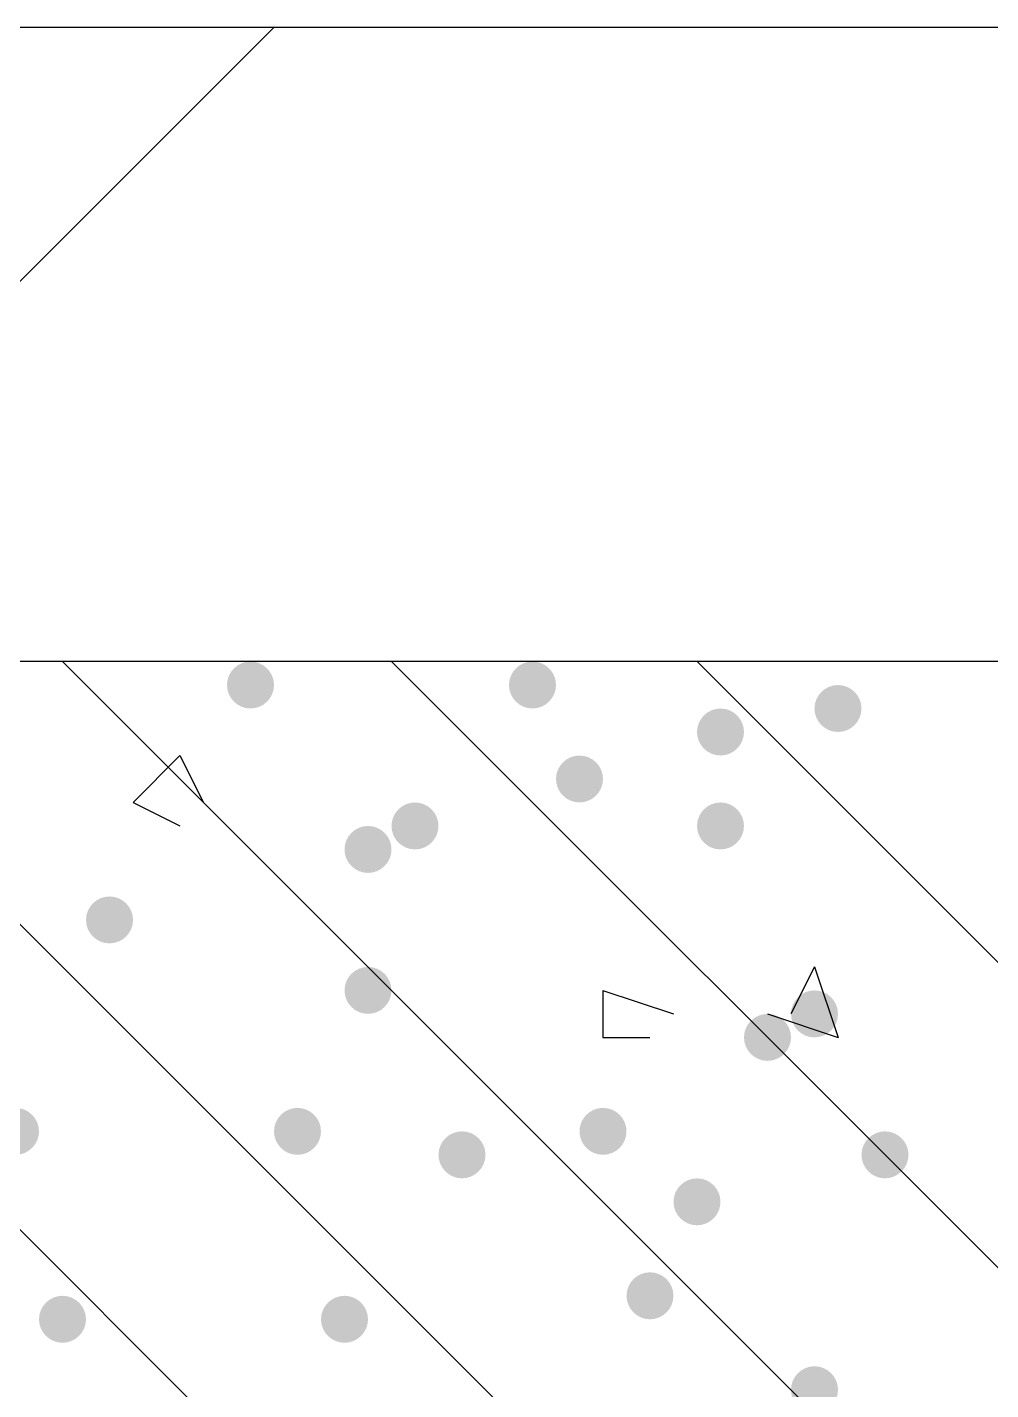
# Model space of a CAD drawing. Header units: inches. Extents: x 11 to 286, y 6 to 196.
# Drawn here: x 91.983 to 93.719, y 123.373 to 125.829 of the extents above; entities that cross this region are included whole.
import ezdxf

# ---------------------------------------------------------------- set-up
doc = ezdxf.new("R2010")
doc.units = ezdxf.units.IN
doc.header["$MEASUREMENT"] = 0
doc.layers.add('PDF_几何图形', color=7, linetype='Continuous')
doc.layers.add('PDF_实体填充', color=7, linetype='Continuous', true_color=0xffffff)

msp = doc.modelspace()

# ---------------------------------------------------------------- hatches: boundary and pattern name
at = {"layer": 'PDF_实体填充', "transparency": 33554559}
h = msp.add_hatch(color=7, dxfattribs=at)
edge = h.paths.add_edge_path(flags=0)
edge.add_spline(control_points=[(92.4278, 124.6434), (92.4278, 124.6202), (92.4087, 124.6011), (92.3854, 124.6011)], knot_values=[0, 0, 0, 0, 1, 1, 1, 1], degree=3, periodic=0)
edge.add_spline(control_points=[(92.3854, 124.6011), (92.3622, 124.6011), (92.3431, 124.6202), (92.3431, 124.6434)], knot_values=[0, 0, 0, 0, 1, 1, 1, 1], degree=3, periodic=0)
edge.add_line((92.3431, 124.6434), (92.3431, 124.6434))
edge.add_spline(control_points=[(92.3431, 124.6434), (92.3431, 124.6667), (92.3622, 124.6858), (92.3854, 124.6858)], knot_values=[0, 0, 0, 0, 1, 1, 1, 1], degree=3, periodic=0)
edge.add_spline(control_points=[(92.3854, 124.6858), (92.4087, 124.6858), (92.4278, 124.6667), (92.4278, 124.6434)], knot_values=[0, 0, 0, 0, 1, 1, 1, 1], degree=3, periodic=0)
edge.add_line((92.4278, 124.6434), (92.4278, 124.6434))
edge.add_line((92.4278, 124.6434), (92.4278, 124.6434))
h = msp.add_hatch(color=7, dxfattribs=at)
edge = h.paths.add_edge_path(flags=0)
edge.add_spline(control_points=[(92.9358, 124.6434), (92.9358, 124.6202), (92.9167, 124.6011), (92.8934, 124.6011)], knot_values=[0, 0, 0, 0, 1, 1, 1, 1], degree=3, periodic=0)
edge.add_spline(control_points=[(92.8934, 124.6011), (92.8702, 124.6011), (92.8511, 124.6202), (92.8511, 124.6434)], knot_values=[0, 0, 0, 0, 1, 1, 1, 1], degree=3, periodic=0)
edge.add_line((92.8511, 124.6434), (92.8511, 124.6434))
edge.add_spline(control_points=[(92.8511, 124.6434), (92.8511, 124.6667), (92.8702, 124.6858), (92.8934, 124.6858)], knot_values=[0, 0, 0, 0, 1, 1, 1, 1], degree=3, periodic=0)
edge.add_spline(control_points=[(92.8934, 124.6858), (92.9167, 124.6858), (92.9358, 124.6667), (92.9358, 124.6434)], knot_values=[0, 0, 0, 0, 1, 1, 1, 1], degree=3, periodic=0)
edge.add_line((92.9358, 124.6434), (92.9358, 124.6434))
edge.add_line((92.9358, 124.6434), (92.9358, 124.6434))
h = msp.add_hatch(color=7, dxfattribs=at)
edge = h.paths.add_edge_path(flags=0)
edge.add_spline(control_points=[(93.4861, 124.6011), (93.4861, 124.5778), (93.4671, 124.5588), (93.4438, 124.5588)], knot_values=[0, 0, 0, 0, 1, 1, 1, 1], degree=3, periodic=0)
edge.add_spline(control_points=[(93.4438, 124.5588), (93.4205, 124.5588), (93.4014, 124.5778), (93.4014, 124.6011)], knot_values=[0, 0, 0, 0, 1, 1, 1, 1], degree=3, periodic=0)
edge.add_line((93.4014, 124.6011), (93.4014, 124.6011))
edge.add_spline(control_points=[(93.4014, 124.6011), (93.4014, 124.6244), (93.4205, 124.6434), (93.4438, 124.6434)], knot_values=[0, 0, 0, 0, 1, 1, 1, 1], degree=3, periodic=0)
edge.add_spline(control_points=[(93.4438, 124.6434), (93.4671, 124.6434), (93.4861, 124.6244), (93.4861, 124.6011)], knot_values=[0, 0, 0, 0, 1, 1, 1, 1], degree=3, periodic=0)
edge.add_line((93.4861, 124.6011), (93.4861, 124.6011))
edge.add_line((93.4861, 124.6011), (93.4861, 124.6011))
h = msp.add_hatch(color=7, dxfattribs=at)
edge = h.paths.add_edge_path(flags=0)
edge.add_spline(control_points=[(93.2744, 124.5588), (93.2744, 124.5355), (93.2554, 124.5164), (93.2321, 124.5164)], knot_values=[0, 0, 0, 0, 1, 1, 1, 1], degree=3, periodic=0)
edge.add_spline(control_points=[(93.2321, 124.5164), (93.2088, 124.5164), (93.1898, 124.5355), (93.1898, 124.5588)], knot_values=[0, 0, 0, 0, 1, 1, 1, 1], degree=3, periodic=0)
edge.add_line((93.1898, 124.5588), (93.1898, 124.5588))
edge.add_spline(control_points=[(93.1898, 124.5588), (93.1898, 124.5821), (93.2088, 124.6011), (93.2321, 124.6011)], knot_values=[0, 0, 0, 0, 1, 1, 1, 1], degree=3, periodic=0)
edge.add_spline(control_points=[(93.2321, 124.6011), (93.2554, 124.6011), (93.2744, 124.5821), (93.2744, 124.5588)], knot_values=[0, 0, 0, 0, 1, 1, 1, 1], degree=3, periodic=0)
edge.add_line((93.2744, 124.5588), (93.2744, 124.5588))
edge.add_line((93.2744, 124.5588), (93.2744, 124.5588))
h = msp.add_hatch(color=7, dxfattribs=at)
edge = h.paths.add_edge_path(flags=0)
edge.add_spline(control_points=[(93.0204, 124.4741), (93.0204, 124.4508), (93.0014, 124.4318), (92.9781, 124.4318)], knot_values=[0, 0, 0, 0, 1, 1, 1, 1], degree=3, periodic=0)
edge.add_spline(control_points=[(92.9781, 124.4318), (92.9548, 124.4318), (92.9358, 124.4508), (92.9358, 124.4741)], knot_values=[0, 0, 0, 0, 1, 1, 1, 1], degree=3, periodic=0)
edge.add_line((92.9358, 124.4741), (92.9358, 124.4741))
edge.add_spline(control_points=[(92.9358, 124.4741), (92.9358, 124.4974), (92.9548, 124.5164), (92.9781, 124.5164)], knot_values=[0, 0, 0, 0, 1, 1, 1, 1], degree=3, periodic=0)
edge.add_spline(control_points=[(92.9781, 124.5164), (93.0014, 124.5164), (93.0204, 124.4974), (93.0204, 124.4741)], knot_values=[0, 0, 0, 0, 1, 1, 1, 1], degree=3, periodic=0)
edge.add_line((93.0204, 124.4741), (93.0204, 124.4741))
edge.add_line((93.0204, 124.4741), (93.0204, 124.4741))
h = msp.add_hatch(color=7, dxfattribs=at)
edge = h.paths.add_edge_path(flags=0)
edge.add_spline(control_points=[(92.7241, 124.3894), (92.7241, 124.3662), (92.7051, 124.3471), (92.6818, 124.3471)], knot_values=[0, 0, 0, 0, 1, 1, 1, 1], degree=3, periodic=0)
edge.add_spline(control_points=[(92.6818, 124.3471), (92.6585, 124.3471), (92.6394, 124.3662), (92.6394, 124.3894)], knot_values=[0, 0, 0, 0, 1, 1, 1, 1], degree=3, periodic=0)
edge.add_line((92.6394, 124.3894), (92.6394, 124.3894))
edge.add_spline(control_points=[(92.6394, 124.3894), (92.6394, 124.4127), (92.6585, 124.4318), (92.6818, 124.4318)], knot_values=[0, 0, 0, 0, 1, 1, 1, 1], degree=3, periodic=0)
edge.add_spline(control_points=[(92.6818, 124.4318), (92.7051, 124.4318), (92.7241, 124.4127), (92.7241, 124.3894)], knot_values=[0, 0, 0, 0, 1, 1, 1, 1], degree=3, periodic=0)
edge.add_line((92.7241, 124.3894), (92.7241, 124.3894))
edge.add_line((92.7241, 124.3894), (92.7241, 124.3894))
h = msp.add_hatch(color=7, dxfattribs=at)
edge = h.paths.add_edge_path(flags=0)
edge.add_spline(control_points=[(93.2744, 124.3894), (93.2744, 124.3662), (93.2554, 124.3471), (93.2321, 124.3471)], knot_values=[0, 0, 0, 0, 1, 1, 1, 1], degree=3, periodic=0)
edge.add_spline(control_points=[(93.2321, 124.3471), (93.2088, 124.3471), (93.1898, 124.3662), (93.1898, 124.3894)], knot_values=[0, 0, 0, 0, 1, 1, 1, 1], degree=3, periodic=0)
edge.add_line((93.1898, 124.3894), (93.1898, 124.3894))
edge.add_spline(control_points=[(93.1898, 124.3894), (93.1898, 124.4127), (93.2088, 124.4318), (93.2321, 124.4318)], knot_values=[0, 0, 0, 0, 1, 1, 1, 1], degree=3, periodic=0)
edge.add_spline(control_points=[(93.2321, 124.4318), (93.2554, 124.4318), (93.2744, 124.4127), (93.2744, 124.3894)], knot_values=[0, 0, 0, 0, 1, 1, 1, 1], degree=3, periodic=0)
edge.add_line((93.2744, 124.3894), (93.2744, 124.3894))
edge.add_line((93.2744, 124.3894), (93.2744, 124.3894))
h = msp.add_hatch(color=7, dxfattribs=at)
edge = h.paths.add_edge_path(flags=0)
edge.add_spline(control_points=[(92.6394, 124.3471), (92.6394, 124.3238), (92.6204, 124.3048), (92.5971, 124.3048)], knot_values=[0, 0, 0, 0, 1, 1, 1, 1], degree=3, periodic=0)
edge.add_spline(control_points=[(92.5971, 124.3048), (92.5738, 124.3048), (92.5548, 124.3238), (92.5548, 124.3471)], knot_values=[0, 0, 0, 0, 1, 1, 1, 1], degree=3, periodic=0)
edge.add_line((92.5548, 124.3471), (92.5548, 124.3471))
edge.add_spline(control_points=[(92.5548, 124.3471), (92.5548, 124.3704), (92.5738, 124.3894), (92.5971, 124.3894)], knot_values=[0, 0, 0, 0, 1, 1, 1, 1], degree=3, periodic=0)
edge.add_spline(control_points=[(92.5971, 124.3894), (92.6204, 124.3894), (92.6394, 124.3704), (92.6394, 124.3471)], knot_values=[0, 0, 0, 0, 1, 1, 1, 1], degree=3, periodic=0)
edge.add_line((92.6394, 124.3471), (92.6394, 124.3471))
edge.add_line((92.6394, 124.3471), (92.6394, 124.3471))
h = msp.add_hatch(color=7, dxfattribs=at)
edge = h.paths.add_edge_path(flags=0)
edge.add_spline(control_points=[(92.1738, 124.2201), (92.1738, 124.1968), (92.1547, 124.1778), (92.1314, 124.1778)], knot_values=[0, 0, 0, 0, 1, 1, 1, 1], degree=3, periodic=0)
edge.add_spline(control_points=[(92.1314, 124.1778), (92.1082, 124.1778), (92.0891, 124.1968), (92.0891, 124.2201)], knot_values=[0, 0, 0, 0, 1, 1, 1, 1], degree=3, periodic=0)
edge.add_line((92.0891, 124.2201), (92.0891, 124.2201))
edge.add_spline(control_points=[(92.0891, 124.2201), (92.0891, 124.2434), (92.1082, 124.2624), (92.1314, 124.2624)], knot_values=[0, 0, 0, 0, 1, 1, 1, 1], degree=3, periodic=0)
edge.add_spline(control_points=[(92.1314, 124.2624), (92.1547, 124.2624), (92.1738, 124.2434), (92.1738, 124.2201)], knot_values=[0, 0, 0, 0, 1, 1, 1, 1], degree=3, periodic=0)
edge.add_line((92.1738, 124.2201), (92.1738, 124.2201))
edge.add_line((92.1738, 124.2201), (92.1738, 124.2201))
h = msp.add_hatch(color=7, dxfattribs=at)
edge = h.paths.add_edge_path(flags=0)
edge.add_spline(control_points=[(92.6394, 124.0931), (92.6394, 124.0698), (92.6204, 124.0508), (92.5971, 124.0508)], knot_values=[0, 0, 0, 0, 1, 1, 1, 1], degree=3, periodic=0)
edge.add_spline(control_points=[(92.5971, 124.0508), (92.5738, 124.0508), (92.5548, 124.0698), (92.5548, 124.0931)], knot_values=[0, 0, 0, 0, 1, 1, 1, 1], degree=3, periodic=0)
edge.add_line((92.5548, 124.0931), (92.5548, 124.0931))
edge.add_spline(control_points=[(92.5548, 124.0931), (92.5548, 124.1164), (92.5738, 124.1354), (92.5971, 124.1354)], knot_values=[0, 0, 0, 0, 1, 1, 1, 1], degree=3, periodic=0)
edge.add_spline(control_points=[(92.5971, 124.1354), (92.6204, 124.1354), (92.6394, 124.1164), (92.6394, 124.0931)], knot_values=[0, 0, 0, 0, 1, 1, 1, 1], degree=3, periodic=0)
edge.add_line((92.6394, 124.0931), (92.6394, 124.0931))
edge.add_line((92.6394, 124.0931), (92.6394, 124.0931))
h = msp.add_hatch(color=7, dxfattribs=at)
edge = h.paths.add_edge_path(flags=0)
edge.add_spline(control_points=[(93.4438, 124.0508), (93.4438, 124.0275), (93.4247, 124.0084), (93.4014, 124.0084)], knot_values=[0, 0, 0, 0, 1, 1, 1, 1], degree=3, periodic=0)
edge.add_spline(control_points=[(93.4014, 124.0084), (93.3782, 124.0084), (93.3591, 124.0275), (93.3591, 124.0508)], knot_values=[0, 0, 0, 0, 1, 1, 1, 1], degree=3, periodic=0)
edge.add_line((93.3591, 124.0508), (93.3591, 124.0508))
edge.add_spline(control_points=[(93.3591, 124.0508), (93.3591, 124.0741), (93.3782, 124.0931), (93.4014, 124.0931)], knot_values=[0, 0, 0, 0, 1, 1, 1, 1], degree=3, periodic=0)
edge.add_spline(control_points=[(93.4014, 124.0931), (93.4247, 124.0931), (93.4438, 124.0741), (93.4438, 124.0508)], knot_values=[0, 0, 0, 0, 1, 1, 1, 1], degree=3, periodic=0)
edge.add_line((93.4438, 124.0508), (93.4438, 124.0508))
edge.add_line((93.4438, 124.0508), (93.4438, 124.0508))
h = msp.add_hatch(color=7, dxfattribs=at)
edge = h.paths.add_edge_path(flags=0)
edge.add_spline(control_points=[(93.3591, 124.0084), (93.3591, 123.9852), (93.3401, 123.9661), (93.3168, 123.9661)], knot_values=[0, 0, 0, 0, 1, 1, 1, 1], degree=3, periodic=0)
edge.add_spline(control_points=[(93.3168, 123.9661), (93.2935, 123.9661), (93.2744, 123.9852), (93.2744, 124.0084)], knot_values=[0, 0, 0, 0, 1, 1, 1, 1], degree=3, periodic=0)
edge.add_line((93.2744, 124.0084), (93.2744, 124.0084))
edge.add_spline(control_points=[(93.2744, 124.0084), (93.2744, 124.0317), (93.2935, 124.0508), (93.3168, 124.0508)], knot_values=[0, 0, 0, 0, 1, 1, 1, 1], degree=3, periodic=0)
edge.add_spline(control_points=[(93.3168, 124.0508), (93.3401, 124.0508), (93.3591, 124.0317), (93.3591, 124.0084)], knot_values=[0, 0, 0, 0, 1, 1, 1, 1], degree=3, periodic=0)
edge.add_line((93.3591, 124.0084), (93.3591, 124.0084))
edge.add_line((93.3591, 124.0084), (93.3591, 124.0084))
h = msp.add_hatch(color=7, dxfattribs=at)
edge = h.paths.add_edge_path(flags=0)
edge.add_spline(control_points=[(92.0044, 123.8391), (92.0044, 123.8158), (91.9854, 123.7968), (91.9621, 123.7968)], knot_values=[0, 0, 0, 0, 1, 1, 1, 1], degree=3, periodic=0)
edge.add_spline(control_points=[(91.9621, 123.7968), (91.9388, 123.7968), (91.9198, 123.8158), (91.9198, 123.8391)], knot_values=[0, 0, 0, 0, 1, 1, 1, 1], degree=3, periodic=0)
edge.add_line((91.9198, 123.8391), (91.9198, 123.8391))
edge.add_spline(control_points=[(91.9198, 123.8391), (91.9198, 123.8624), (91.9388, 123.8814), (91.9621, 123.8814)], knot_values=[0, 0, 0, 0, 1, 1, 1, 1], degree=3, periodic=0)
edge.add_spline(control_points=[(91.9621, 123.8814), (91.9854, 123.8814), (92.0044, 123.8624), (92.0044, 123.8391)], knot_values=[0, 0, 0, 0, 1, 1, 1, 1], degree=3, periodic=0)
edge.add_line((92.0044, 123.8391), (92.0044, 123.8391))
edge.add_line((92.0044, 123.8391), (92.0044, 123.8391))
h = msp.add_hatch(color=7, dxfattribs=at)
edge = h.paths.add_edge_path(flags=0)
edge.add_spline(control_points=[(92.5124, 123.8391), (92.5124, 123.8158), (92.4934, 123.7968), (92.4701, 123.7968)], knot_values=[0, 0, 0, 0, 1, 1, 1, 1], degree=3, periodic=0)
edge.add_spline(control_points=[(92.4701, 123.7968), (92.4468, 123.7968), (92.4278, 123.8158), (92.4278, 123.8391)], knot_values=[0, 0, 0, 0, 1, 1, 1, 1], degree=3, periodic=0)
edge.add_line((92.4278, 123.8391), (92.4278, 123.8391))
edge.add_spline(control_points=[(92.4278, 123.8391), (92.4278, 123.8624), (92.4468, 123.8814), (92.4701, 123.8814)], knot_values=[0, 0, 0, 0, 1, 1, 1, 1], degree=3, periodic=0)
edge.add_spline(control_points=[(92.4701, 123.8814), (92.4934, 123.8814), (92.5124, 123.8624), (92.5124, 123.8391)], knot_values=[0, 0, 0, 0, 1, 1, 1, 1], degree=3, periodic=0)
edge.add_line((92.5124, 123.8391), (92.5124, 123.8391))
edge.add_line((92.5124, 123.8391), (92.5124, 123.8391))
h = msp.add_hatch(color=7, dxfattribs=at)
edge = h.paths.add_edge_path(flags=0)
edge.add_spline(control_points=[(93.0628, 123.8391), (93.0628, 123.8158), (93.0437, 123.7968), (93.0204, 123.7968)], knot_values=[0, 0, 0, 0, 1, 1, 1, 1], degree=3, periodic=0)
edge.add_spline(control_points=[(93.0204, 123.7968), (92.9972, 123.7968), (92.9781, 123.8158), (92.9781, 123.8391)], knot_values=[0, 0, 0, 0, 1, 1, 1, 1], degree=3, periodic=0)
edge.add_line((92.9781, 123.8391), (92.9781, 123.8391))
edge.add_spline(control_points=[(92.9781, 123.8391), (92.9781, 123.8624), (92.9972, 123.8814), (93.0204, 123.8814)], knot_values=[0, 0, 0, 0, 1, 1, 1, 1], degree=3, periodic=0)
edge.add_spline(control_points=[(93.0204, 123.8814), (93.0437, 123.8814), (93.0628, 123.8624), (93.0628, 123.8391)], knot_values=[0, 0, 0, 0, 1, 1, 1, 1], degree=3, periodic=0)
edge.add_line((93.0628, 123.8391), (93.0628, 123.8391))
edge.add_line((93.0628, 123.8391), (93.0628, 123.8391))
h = msp.add_hatch(color=7, dxfattribs=at)
edge = h.paths.add_edge_path(flags=0)
edge.add_spline(control_points=[(92.8088, 123.7968), (92.8088, 123.7735), (92.7897, 123.7544), (92.7664, 123.7544)], knot_values=[0, 0, 0, 0, 1, 1, 1, 1], degree=3, periodic=0)
edge.add_spline(control_points=[(92.7664, 123.7544), (92.7432, 123.7544), (92.7241, 123.7735), (92.7241, 123.7968)], knot_values=[0, 0, 0, 0, 1, 1, 1, 1], degree=3, periodic=0)
edge.add_line((92.7241, 123.7968), (92.7241, 123.7968))
edge.add_spline(control_points=[(92.7241, 123.7968), (92.7241, 123.8201), (92.7432, 123.8391), (92.7664, 123.8391)], knot_values=[0, 0, 0, 0, 1, 1, 1, 1], degree=3, periodic=0)
edge.add_spline(control_points=[(92.7664, 123.8391), (92.7897, 123.8391), (92.8088, 123.8201), (92.8088, 123.7968)], knot_values=[0, 0, 0, 0, 1, 1, 1, 1], degree=3, periodic=0)
edge.add_line((92.8088, 123.7968), (92.8088, 123.7968))
edge.add_line((92.8088, 123.7968), (92.8088, 123.7968))
h = msp.add_hatch(color=7, dxfattribs=at)
edge = h.paths.add_edge_path(flags=0)
edge.add_spline(control_points=[(93.5708, 123.7968), (93.5708, 123.7735), (93.5517, 123.7544), (93.5284, 123.7544)], knot_values=[0, 0, 0, 0, 1, 1, 1, 1], degree=3, periodic=0)
edge.add_spline(control_points=[(93.5284, 123.7544), (93.5052, 123.7544), (93.4861, 123.7735), (93.4861, 123.7968)], knot_values=[0, 0, 0, 0, 1, 1, 1, 1], degree=3, periodic=0)
edge.add_line((93.4861, 123.7968), (93.4861, 123.7968))
edge.add_spline(control_points=[(93.4861, 123.7968), (93.4861, 123.8201), (93.5052, 123.8391), (93.5284, 123.8391)], knot_values=[0, 0, 0, 0, 1, 1, 1, 1], degree=3, periodic=0)
edge.add_spline(control_points=[(93.5284, 123.8391), (93.5517, 123.8391), (93.5708, 123.8201), (93.5708, 123.7968)], knot_values=[0, 0, 0, 0, 1, 1, 1, 1], degree=3, periodic=0)
edge.add_line((93.5708, 123.7968), (93.5708, 123.7968))
edge.add_line((93.5708, 123.7968), (93.5708, 123.7968))
h = msp.add_hatch(color=7, dxfattribs=at)
edge = h.paths.add_edge_path(flags=0)
edge.add_spline(control_points=[(93.2321, 123.7121), (93.2321, 123.6888), (93.2131, 123.6698), (93.1898, 123.6698)], knot_values=[0, 0, 0, 0, 1, 1, 1, 1], degree=3, periodic=0)
edge.add_spline(control_points=[(93.1898, 123.6698), (93.1665, 123.6698), (93.1474, 123.6888), (93.1474, 123.7121)], knot_values=[0, 0, 0, 0, 1, 1, 1, 1], degree=3, periodic=0)
edge.add_line((93.1474, 123.7121), (93.1474, 123.7121))
edge.add_spline(control_points=[(93.1474, 123.7121), (93.1474, 123.7354), (93.1665, 123.7544), (93.1898, 123.7544)], knot_values=[0, 0, 0, 0, 1, 1, 1, 1], degree=3, periodic=0)
edge.add_spline(control_points=[(93.1898, 123.7544), (93.2131, 123.7544), (93.2321, 123.7354), (93.2321, 123.7121)], knot_values=[0, 0, 0, 0, 1, 1, 1, 1], degree=3, periodic=0)
edge.add_line((93.2321, 123.7121), (93.2321, 123.7121))
edge.add_line((93.2321, 123.7121), (93.2321, 123.7121))
h = msp.add_hatch(color=7, dxfattribs=at)
edge = h.paths.add_edge_path(flags=0)
edge.add_spline(control_points=[(93.1474, 123.5428), (93.1474, 123.5195), (93.1284, 123.5004), (93.1051, 123.5004)], knot_values=[0, 0, 0, 0, 1, 1, 1, 1], degree=3, periodic=0)
edge.add_spline(control_points=[(93.1051, 123.5004), (93.0818, 123.5004), (93.0628, 123.5195), (93.0628, 123.5428)], knot_values=[0, 0, 0, 0, 1, 1, 1, 1], degree=3, periodic=0)
edge.add_line((93.0628, 123.5428), (93.0628, 123.5428))
edge.add_spline(control_points=[(93.0628, 123.5428), (93.0628, 123.5661), (93.0818, 123.5851), (93.1051, 123.5851)], knot_values=[0, 0, 0, 0, 1, 1, 1, 1], degree=3, periodic=0)
edge.add_spline(control_points=[(93.1051, 123.5851), (93.1284, 123.5851), (93.1474, 123.5661), (93.1474, 123.5428)], knot_values=[0, 0, 0, 0, 1, 1, 1, 1], degree=3, periodic=0)
edge.add_line((93.1474, 123.5428), (93.1474, 123.5428))
edge.add_line((93.1474, 123.5428), (93.1474, 123.5428))
h = msp.add_hatch(color=7, dxfattribs=at)
edge = h.paths.add_edge_path(flags=0)
edge.add_spline(control_points=[(92.0891, 123.5004), (92.0891, 123.4772), (92.0701, 123.4581), (92.0468, 123.4581)], knot_values=[0, 0, 0, 0, 1, 1, 1, 1], degree=3, periodic=0)
edge.add_spline(control_points=[(92.0468, 123.4581), (92.0235, 123.4581), (92.0044, 123.4772), (92.0044, 123.5004)], knot_values=[0, 0, 0, 0, 1, 1, 1, 1], degree=3, periodic=0)
edge.add_line((92.0044, 123.5004), (92.0044, 123.5004))
edge.add_spline(control_points=[(92.0044, 123.5004), (92.0044, 123.5237), (92.0235, 123.5428), (92.0468, 123.5428)], knot_values=[0, 0, 0, 0, 1, 1, 1, 1], degree=3, periodic=0)
edge.add_spline(control_points=[(92.0468, 123.5428), (92.0701, 123.5428), (92.0891, 123.5237), (92.0891, 123.5004)], knot_values=[0, 0, 0, 0, 1, 1, 1, 1], degree=3, periodic=0)
edge.add_line((92.0891, 123.5004), (92.0891, 123.5004))
edge.add_line((92.0891, 123.5004), (92.0891, 123.5004))
h = msp.add_hatch(color=7, dxfattribs=at)
edge = h.paths.add_edge_path(flags=0)
edge.add_spline(control_points=[(92.5971, 123.5004), (92.5971, 123.4772), (92.5781, 123.4581), (92.5548, 123.4581)], knot_values=[0, 0, 0, 0, 1, 1, 1, 1], degree=3, periodic=0)
edge.add_spline(control_points=[(92.5548, 123.4581), (92.5315, 123.4581), (92.5124, 123.4772), (92.5124, 123.5004)], knot_values=[0, 0, 0, 0, 1, 1, 1, 1], degree=3, periodic=0)
edge.add_line((92.5124, 123.5004), (92.5124, 123.5004))
edge.add_spline(control_points=[(92.5124, 123.5004), (92.5124, 123.5237), (92.5315, 123.5428), (92.5548, 123.5428)], knot_values=[0, 0, 0, 0, 1, 1, 1, 1], degree=3, periodic=0)
edge.add_spline(control_points=[(92.5548, 123.5428), (92.5781, 123.5428), (92.5971, 123.5237), (92.5971, 123.5004)], knot_values=[0, 0, 0, 0, 1, 1, 1, 1], degree=3, periodic=0)
edge.add_line((92.5971, 123.5004), (92.5971, 123.5004))
edge.add_line((92.5971, 123.5004), (92.5971, 123.5004))
h = msp.add_hatch(color=7, dxfattribs=at)
edge = h.paths.add_edge_path(flags=0)
edge.add_spline(control_points=[(93.4438, 123.3734), (93.4438, 123.3502), (93.4247, 123.3311), (93.4014, 123.3311)], knot_values=[0, 0, 0, 0, 1, 1, 1, 1], degree=3, periodic=0)
edge.add_spline(control_points=[(93.4014, 123.3311), (93.3782, 123.3311), (93.3591, 123.3502), (93.3591, 123.3734)], knot_values=[0, 0, 0, 0, 1, 1, 1, 1], degree=3, periodic=0)
edge.add_line((93.3591, 123.3734), (93.3591, 123.3734))
edge.add_spline(control_points=[(93.3591, 123.3734), (93.3591, 123.3967), (93.3782, 123.4158), (93.4014, 123.4158)], knot_values=[0, 0, 0, 0, 1, 1, 1, 1], degree=3, periodic=0)
edge.add_spline(control_points=[(93.4014, 123.4158), (93.4247, 123.4158), (93.4438, 123.3967), (93.4438, 123.3734)], knot_values=[0, 0, 0, 0, 1, 1, 1, 1], degree=3, periodic=0)
edge.add_line((93.4438, 123.3734), (93.4438, 123.3734))
edge.add_line((93.4438, 123.3734), (93.4438, 123.3734))

# ---------------------------------------------------------------- linework, layer by layer
at = {"layer": 'PDF_几何图形'}
for p, q in [((122.9078, 124.6858), (68.6788, 124.6858)), ((90.9461, 124.6858), (93.0628, 122.5691)), ((91.4964, 124.6858), (93.6131, 122.5691)), ((92.0468, 124.6858), (94.1634, 122.5691)), ((92.6394, 124.6858), (94.7561, 122.5691)), ((93.1898, 124.6858), (95.3064, 122.5691)), ((92.2584, 124.5164), (92.1738, 124.4318)), ((92.2584, 124.5164), (92.3008, 124.4318)), ((92.1738, 124.4318), (92.2584, 124.3894)), ((93.4014, 124.1354), (93.3591, 124.0508)), ((93.4014, 124.1354), (93.4438, 124.0084)), ((93.0204, 124.0931), (93.1474, 124.0508)), ((93.0204, 124.0931), (93.0204, 124.0084)), ((93.3168, 124.0508), (93.4438, 124.0084)), ((93.0204, 124.0084), (93.1051, 124.0084))]:
    msp.add_line(p, q, dxfattribs=at)
msp.add_lwpolyline([(92.4278, 125.8288), (91.2848, 124.6858), (90.1418, 125.8288), (99.5821, 125.8288)], dxfattribs=at)

doc.saveas('drawing.dxf')
